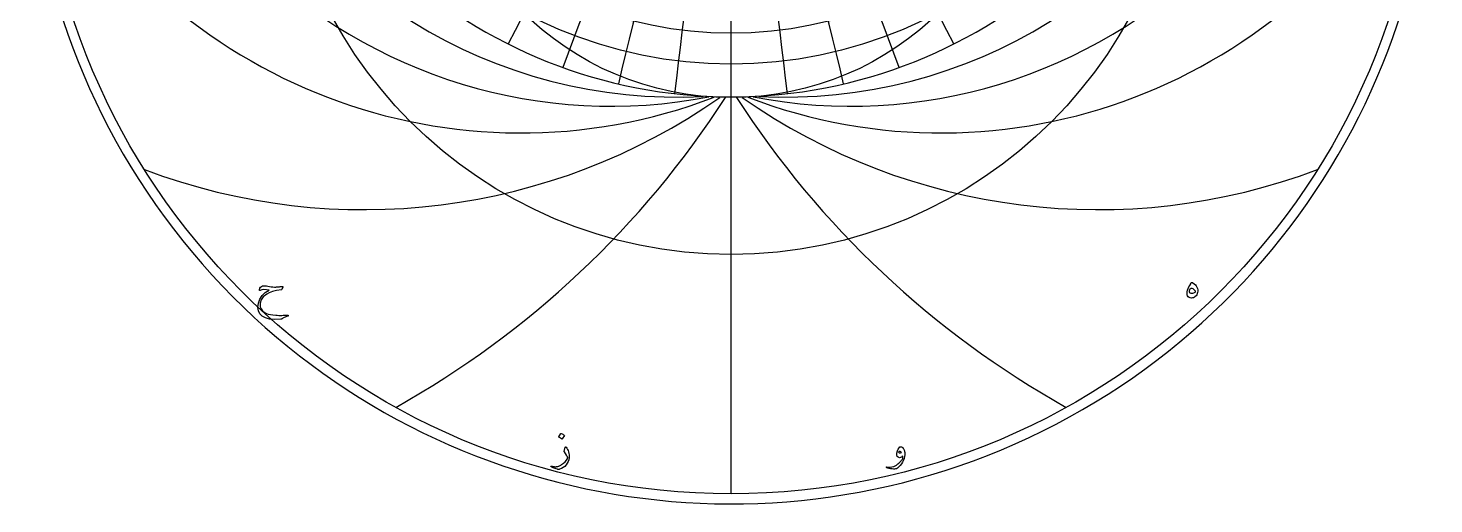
# Model space of a CAD drawing. Header units: millimetres. Extents: x -69 to 69, y -69 to 71.
# Drawn here: x -68.9 to 68.9, y -68.9 to -22.3 of the extents above; entities that cross this region are included whole.
import ezdxf

# ---------------------------------------------------------------- set-up
doc = ezdxf.new("R2010")
doc.units = ezdxf.units.MM
for name, color, linetype in [('CUT_OUTER', 1, 'Continuous'), ('ENGRAVE', 7, 'Continuous'), ('ENGRAVE_FINE', 8, 'Continuous'), ('TEXT', 5, 'Continuous')]:
    doc.layers.add(name, color=color, linetype=linetype)

msp = doc.modelspace()

# ---------------------------------------------------------------- linework, layer by layer
at = {"layer": 'CUT_OUTER'}
msp.add_arc((-0.0002, -0.0002), 68.9324, 142.382592, 87.802872, dxfattribs=at)
at = {"layer": 'ENGRAVE'}
for points in [[(0, -67.95), (0, 67.95)], [(0, -67.95), (0, -29.1157)]]:
    msp.add_lwpolyline(points, dxfattribs=at)
for centre, radius in [((0, 0), 67.95), ((0, 17.5382), 43.3652), ((0, 15.9243), 38.7263), ((0, 0), 44.4794), ((0, 0), 29.1157)]:
    msp.add_circle(centre, radius, dxfattribs=at)
for centre, radius, start, end in [((0, 19.5405), 48.5823, 99.027729, 80.972271), ((-5.3607, 20.0064), 49.0653, 133.816489, 273.080723), ((5.3607, 20.0064), 49.0653, 266.919277, 46.183511), ((-11.7515, 20.3542), 50.3071, 169.556476, 280.967863), ((11.7515, 20.3542), 50.3071, 259.032137, 10.443524), ((-20.6075, 20.6075), 53.1766, 207.34327, 290.901811), ((20.6075, 20.6075), 53.1766, 249.098189, 332.65673), ((-35.9924, 20.7802), 60.8743, 249.277623, 304.983316), ((-77.9286, 20.8809), 92.1265, 299.28363, 327.136477), ((77.9286, 20.8809), 92.1265, 212.863523, 240.71637), ((35.9924, 20.7802), 60.8743, 235.016684, 290.722377)]:
    msp.add_arc(centre, radius, start, end, dxfattribs=at)
at = {"layer": 'ENGRAVE_FINE'}
for centre, radius, start, end in [((-627.1658, -101.2468), 636.8408, 6.5388045, 15.2636915), ((-627.1658, -101.2468), 636.8408, 6.5388045, 15.2636915), ((627.1658, -101.2468), 636.8408, 164.7363085, 173.4611955), ((627.1658, -101.2468), 636.8408, 164.7363085, 173.4611955), ((-303.8332, -101.2468), 323.3326, 13.134973, 30.225083), ((-303.8332, -101.2468), 323.3326, 13.134973, 30.225083), ((303.8332, -101.2468), 323.3326, 149.774917, 166.865027), ((303.8332, -101.2468), 323.3326, 149.774917, 166.865027), ((-191.541, -101.2468), 221.1725, 19.847118, 44.624588), ((-191.541, -101.2468), 221.1725, 19.847118, 44.624588), ((191.541, -101.2468), 221.1725, 135.375412, 160.152882), ((191.541, -101.2468), 221.1725, 135.375412, 160.152882), ((-131.7916, -101.2468), 172.0417, 26.736334, 58.274321), ((-131.7916, -101.2468), 172.0417, 26.736334, 58.274321), ((131.7916, -101.2468), 172.0417, 121.725679, 153.263666), ((131.7916, -101.2468), 172.0417, 121.725679, 153.263666)]:
    msp.add_arc(centre, radius, start, end, dxfattribs=at)
at = {"layer": 'TEXT'}
for points in [[(-43.946, -47.6887), (-44.0489, -47.9201), (-44.0583, -47.9354), (-44.0693, -47.9469), (-44.0818, -47.9547), (-44.096, -47.9587), (-44.5716, -48.0337), (-44.9694, -48.1259), (-45.2896, -48.2352), (-45.532, -48.3616), (-45.872, -48.6389), (-46.0903, -48.9435), (-46.187, -49.2755), (-46.1621, -49.6347), (-46.0866, -49.8292), (-45.9585, -50.0012), (-45.7779, -50.1507), (-45.5449, -50.2777), (-45.3812, -50.3345), (-45.1773, -50.3806), (-44.9332, -50.4159), (-44.649, -50.4406), (-44.4979, -50.4478), (-44.3489, -50.4524), (-44.2021, -50.4542), (-44.0575, -50.4534), (-43.9155, -50.4502), (-43.7767, -50.4449), (-43.6411, -50.4374), (-43.5088, -50.4277), (-43.4777, -50.4256), (-43.4531, -50.4277), (-43.4349, -50.4341), (-43.4231, -50.4449), (-43.4166, -50.458), (-43.4145, -50.4716), (-43.4166, -50.4858), (-43.4231, -50.5006), (-43.4278, -50.5085), (-43.4333, -50.515), (-43.4396, -50.5203), (-43.4467, -50.5242), (-43.4543, -50.5275), (-43.4622, -50.5311), (-43.4704, -50.535), (-43.4788, -50.5392), (-43.6023, -50.5785), (-43.7113, -50.6195), (-43.8059, -50.6621), (-43.886, -50.7063), (-43.9373, -50.7382), (-43.9841, -50.7653), (-44.0263, -50.7875), (-44.0639, -50.8049), (-44.0965, -50.8183), (-44.1234, -50.8285), (-44.1447, -50.8355), (-44.1603, -50.8392), (-44.7465, -50.8609), (-45.2448, -50.8188), (-45.6552, -50.713), (-45.9778, -50.5434), (-46.2109, -50.3109), (-46.3486, -50.0205), (-46.3909, -49.6722), (-46.3379, -49.2661), (-46.1975, -48.857), (-45.9778, -48.5085), (-45.6788, -48.2205), (-45.3005, -47.993), (-45.5684, -47.9418), (-45.8021, -47.9298), (-46.0014, -47.9568), (-46.1664, -48.023), (-46.1809, -48.0284), (-46.1943, -48.0316), (-46.2066, -48.0327), (-46.2178, -48.0316), (-46.2272, -48.0281), (-46.2339, -48.0219), (-46.2379, -48.0131), (-46.2393, -48.0016), (-46.2334, -47.9483), (-46.2243, -47.8955), (-46.2119, -47.8432), (-46.1964, -47.7915), (-46.1418, -47.6911), (-46.055, -47.6169), (-45.936, -47.5689), (-45.7849, -47.5472), (-45.6893, -47.548), (-45.5695, -47.559), (-45.4257, -47.5802), (-45.2577, -47.6115), (-45.0843, -47.6429), (-44.9244, -47.664), (-44.7779, -47.675), (-44.6447, -47.6758), (-44.5807, -47.673), (-44.5129, -47.6688), (-44.4414, -47.6634), (-44.3661, -47.6565), (-44.2871, -47.6481), (-44.2043, -47.6378), (-44.1177, -47.6256), (-44.0275, -47.6115), (-43.9758, -47.6099), (-43.945, -47.6222), (-43.935, -47.6485), (-43.946, -47.6887)], [(45.1291, -47.26), (45.1658, -47.2431), (45.2073, -47.2397), (45.2537, -47.2496), (45.3048, -47.2729), (45.4321, -47.3581), (45.5395, -47.4551), (45.6271, -47.5638), (45.6949, -47.6844), (45.7418, -47.81), (45.7667, -47.9384), (45.7696, -48.0694), (45.7506, -48.203), (45.7161, -48.3249), (45.6681, -48.4334), (45.6068, -48.5285), (45.532, -48.6103), (45.4476, -48.6759), (45.3573, -48.7228), (45.2612, -48.7509), (45.1591, -48.7603), (45.0257, -48.7506), (44.9169, -48.7131), (44.8328, -48.6478), (44.7733, -48.5545), (44.7377, -48.4412), (44.7251, -48.3113), (44.7355, -48.1647), (44.769, -48.0016), (44.8234, -47.8323), (44.8965, -47.6715), (44.9884, -47.5194), (45.0991, -47.3758), (45.1028, -47.3691), (45.1055, -47.3575), (45.1071, -47.3412), (45.1077, -47.32), (45.109, -47.297), (45.113, -47.2793), (45.1197, -47.267), (45.1291, -47.26)], [(45.5363, -48.1816), (45.5542, -48.1591), (45.5567, -48.1302), (45.5435, -48.0948), (45.5149, -48.053), (45.4155, -47.9448), (45.3188, -47.8687), (45.2247, -47.8248), (45.1334, -47.813), (45.09, -47.8207), (45.0498, -47.8441), (45.0128, -47.8829), (44.9791, -47.9373), (44.952, -47.996), (44.9351, -48.0477), (44.9284, -48.0924), (44.9319, -48.1302), (44.9619, -48.1996), (45.0133, -48.2491), (45.0862, -48.2789), (45.1805, -48.2888), (45.2847, -48.2821), (45.3788, -48.262), (45.4626, -48.2285), (45.5363, -48.1816)], [(-16.6869, -62.0407), (-16.6815, -62.0353), (-16.674, -62.0321), (-16.6644, -62.0311), (-16.6526, -62.0321), (-16.5693, -62.0659), (-16.4908, -62.1071), (-16.4171, -62.1559), (-16.3483, -62.2122), (-16.3416, -62.2207), (-16.3386, -62.2293), (-16.3394, -62.2379), (-16.344, -62.2464), (-16.5454, -62.5722), (-16.5529, -62.58), (-16.5626, -62.5819), (-16.5744, -62.5778), (-16.5883, -62.5679), (-16.6004, -62.5594), (-16.6194, -62.5465), (-16.6454, -62.5294), (-16.6783, -62.5079), (-16.7188, -62.4822), (-16.7673, -62.4522), (-16.8238, -62.4179), (-16.8884, -62.3793), (-16.8969, -62.3729), (-16.9012, -62.3665), (-16.9012, -62.36), (-16.8969, -62.3536)], [(-16.2497, -63.3738), (-16.2473, -63.366), (-16.2443, -63.3599), (-16.2408, -63.3553), (-16.2368, -63.3524), (-16.2248, -63.3513), (-16.21, -63.3566), (-16.1926, -63.3684), (-16.1725, -63.3866), (-16.0943, -63.4796), (-16.0268, -63.587), (-15.97, -63.7089), (-15.9239, -63.8453), (-15.888, -63.9921), (-15.866, -64.1368), (-15.858, -64.2793), (-15.8639, -64.4197), (-15.9019, -64.6045), (-15.9646, -64.7819), (-16.052, -64.9517), (-16.1639, -65.1141), (-16.2979, -65.2612), (-16.4511, -65.3809), (-16.6237, -65.4733), (-16.8155, -65.5384), (-16.8669, -65.5494), (-16.9184, -65.5524), (-16.9698, -65.5473), (-17.0212, -65.5342), (-17.1398, -65.4928), (-17.2468, -65.4543), (-17.3423, -65.4188), (-17.4263, -65.3863), (-17.4985, -65.3567), (-17.5586, -65.33), (-17.6067, -65.3063), (-17.6428, -65.2855), (-17.6503, -65.2791), (-17.6556, -65.2727), (-17.6588, -65.2663), (-17.6599, -65.2598), (-17.6591, -65.2515), (-17.6567, -65.2437), (-17.6527, -65.2365), (-17.6471, -65.2298), (-17.6398, -65.2247), (-17.631, -65.2223), (-17.6205, -65.2226), (-17.6085, -65.2255), (-17.5351, -65.2452), (-17.4649, -65.2614), (-17.3979, -65.2742), (-17.3341, -65.2834), (-17.2731, -65.2892), (-17.2141, -65.2914), (-17.1573, -65.2902), (-17.1027, -65.2855), (-17.0482, -65.2768), (-16.9918, -65.2636), (-16.9335, -65.2458), (-16.8734, -65.2234), (-16.8113, -65.1962), (-16.7474, -65.1639), (-16.6817, -65.1265), (-16.614, -65.0841), (-16.4241, -64.9474), (-16.2615, -64.799), (-16.1262, -64.6388), (-16.0182, -64.4668), (-16.0112, -64.4529), (-16.0075, -64.4368), (-16.007, -64.4186), (-16.0096, -64.3982), (-16.0546, -64.278), (-16.1254, -64.1443), (-16.2218, -63.9972), (-16.344, -63.8367), (-16.3493, -63.8265), (-16.3525, -63.8174), (-16.3536, -63.8094), (-16.3525, -63.8024)], [(16.3161, -63.7381), (16.3943, -63.5565), (16.479, -63.4274), (16.5701, -63.3507), (16.6676, -63.3266), (16.7287, -63.3373), (16.7876, -63.3695), (16.8444, -63.4231), (16.8991, -63.4981), (16.9253, -63.5415), (16.9484, -63.586), (16.9682, -63.6315), (16.9848, -63.6781), (16.999, -63.7261), (17.0116, -63.7756), (17.0226, -63.8268), (17.0319, -63.8796), (17.0408, -63.9972), (17.033, -64.1357), (17.0086, -64.2951), (16.9677, -64.4754), (16.9071, -64.6621), (16.8241, -64.8408), (16.7185, -65.0115), (16.5904, -65.1741), (16.4562, -65.3158), (16.3365, -65.4195), (16.2312, -65.4851), (16.1404, -65.5127), (16.0477, -65.5175), (15.941, -65.5149), (15.8205, -65.5047), (15.686, -65.487), (15.6178, -65.4759), (15.5547, -65.464), (15.4967, -65.4512), (15.4438, -65.4377), (15.3957, -65.4239), (15.3522, -65.4104), (15.3132, -65.3971), (15.2788, -65.3841), (15.2584, -65.3729), (15.2445, -65.3606), (15.237, -65.3472), (15.2359, -65.3327), (15.2426, -65.3182), (15.2541, -65.3091), (15.2705, -65.3054), (15.2916, -65.307), (15.4569, -65.323), (15.6185, -65.3241), (15.7763, -65.3102), (15.9303, -65.2813), (15.9779, -65.2665), (16.0305, -65.2437), (16.0883, -65.2129), (16.1511, -65.1741), (16.219, -65.1272), (16.292, -65.0723), (16.3701, -65.0093), (16.4533, -64.9383), (16.5347, -64.8649), (16.6076, -64.7947), (16.6719, -64.7278), (16.7276, -64.664), (16.7745, -64.6032), (16.8123, -64.5451), (16.8409, -64.4896), (16.8605, -64.4368), (16.8492, -64.357), (16.8369, -64.2975), (16.8235, -64.2584), (16.8091, -64.2396), (16.722, -64.3423), (16.6237, -64.3972), (16.5141, -64.4044), (16.3933, -64.364), (16.2936, -64.2766), (16.2475, -64.1432), (16.255, -63.9637), (16.3161, -63.7381)], [(16.7062, -63.8967), (16.643, -63.8201), (16.5776, -63.7917), (16.5101, -63.8115), (16.4404, -63.8796), (16.4972, -63.9257), (16.5604, -63.9439), (16.6301, -63.9342), (16.7062, -63.8967)]]:
    msp.add_lwpolyline(points, close=True, dxfattribs=at)

doc.saveas('drawing.dxf')
